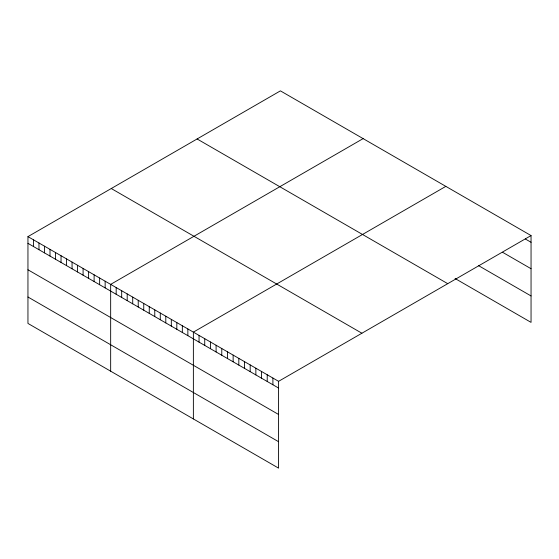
<?xml version="1.0" encoding="UTF-8"?>
<svg xmlns="http://www.w3.org/2000/svg" width="559" height="559" viewBox="0 0 559 559"><rect width="100%" height="100%" fill="white"/><g stroke="black" fill="none" stroke-linecap="round" stroke-linejoin="round"><path stroke-width="0.84" d="M27.95 236.625L278.585 381.329L278.585 468.135L27.95 323.43L27.95 236.625L280.415 90.865L531.05 235.57L531.05 322.375L455.068 278.508M363.126 138.618L110.661 284.377L110.661 371.183M445.83 186.371L193.372 332.13L193.372 418.936M278.585 381.329L531.05 235.57M525.369 239.007L531.05 242.285M502.646 252.319L531.05 268.718M478.497 265.609L531.05 295.949M197.103 138.967L447.738 283.672M111.262 188.523L361.897 333.227M27.95 243.34L278.585 388.044M27.95 269.773L278.585 414.478M27.95 297.004L278.585 441.708M272.904 378.052L272.904 384.767M267.223 374.768L267.223 381.483M261.542 371.49L261.542 378.205M255.861 368.206L255.861 374.928M250.18 364.929L250.18 371.644M244.5 361.645L244.5 368.367M238.819 358.368L238.819 365.083M233.138 355.091L233.138 361.806M227.457 351.807L227.457 358.529M221.776 348.53L221.776 355.244M216.095 345.245L216.095 351.967M210.415 341.968L210.415 348.683M204.734 338.691L204.734 345.406M199.053 335.407L199.053 342.129M187.859 328.944L187.859 335.666M182.339 325.764L182.339 332.479M176.826 322.578L176.826 329.293M171.313 319.399L171.313 326.114M165.799 316.212L165.799 322.927M160.286 313.026L160.286 319.748M154.773 309.847L154.773 316.562M149.26 306.66L149.26 313.375M143.747 303.481L143.747 310.196M138.227 300.295L138.227 307.01M132.714 297.108L132.714 303.83M127.2 293.929L127.2 300.644M121.687 290.743L121.687 297.458M116.174 287.564L116.174 294.279M105.148 281.191L105.148 287.913M99.635 278.012L99.635 284.727M94.115 274.825L94.115 281.54M88.602 271.646L88.602 278.361M83.088 268.46L83.088 275.175M77.575 265.273L77.575 271.995M72.062 262.094L72.062 268.809M66.549 258.908L66.549 265.63M61.036 255.729L61.036 262.444M55.523 252.542L55.523 259.257M50.003 249.356L50.003 256.078M44.489 246.177L44.489 252.892M38.976 242.99L38.976 249.712M33.463 239.811L33.463 246.526"/></g></svg>
